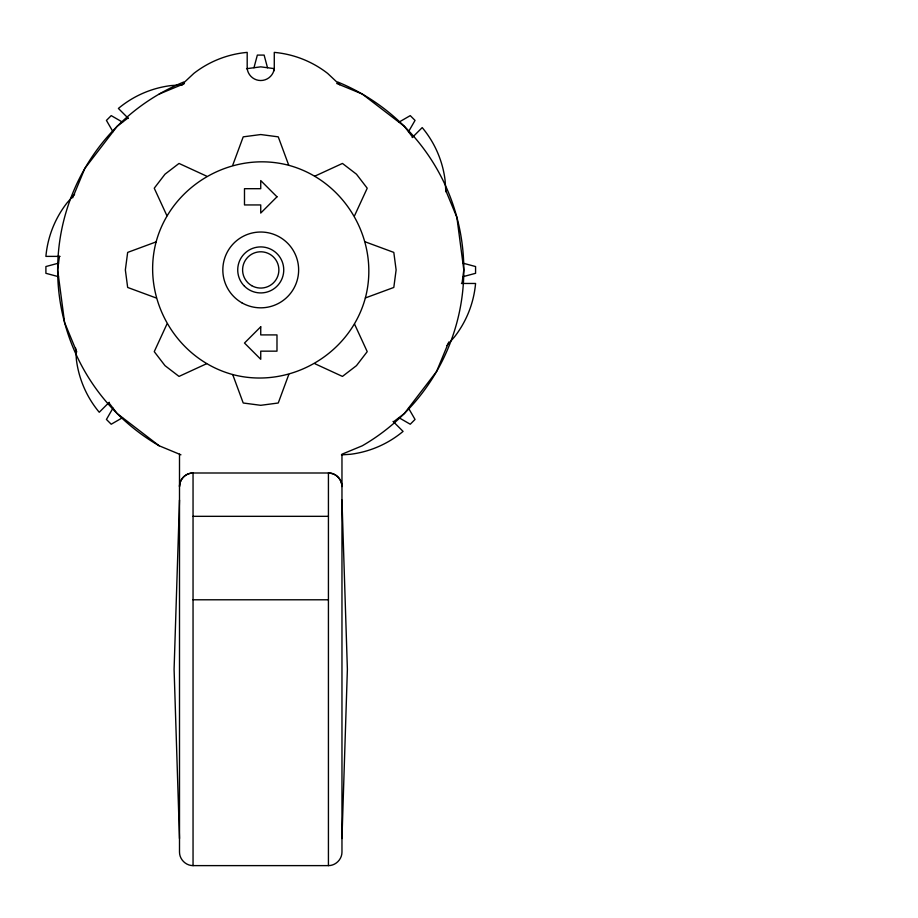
<?xml version="1.0" encoding="UTF-8"?>
<svg xmlns="http://www.w3.org/2000/svg" width="918" height="918" viewBox="0 0 918 918"><rect width="100%" height="100%" fill="white"/><g stroke="black" fill="none" stroke-linecap="round" stroke-linejoin="round"><path stroke-width="1.38" d="M179.503 500.08L174.087 669.314L179.503 838.536M341.966 838.536L347.383 669.314L341.966 500.08M59.44 256.386L57.65 269.926L64.581 322.482L76.768 351.927M156.117 241.893C141.108 298.614 176.084 359.179 232.702 374.544C289.422 389.542 349.988 354.577 365.353 297.96C380.35 241.239 345.386 180.674 288.768 165.309C232.047 150.3 171.482 185.275 156.117 241.893L127.659 252.404L125.353 269.926L127.659 287.449L156.117 297.96M462.029 283.467L463.808 269.926L456.889 217.359L445.769 190.519M253.965 67.737L257.35 55.091L264.12 55.091L267.505 67.737M232.702 165.309L243.213 136.851L260.735 134.544L278.257 136.851L288.768 165.309M288.768 374.544L278.257 403.002L260.735 405.308L243.213 403.002L232.702 374.544M72.671 197.829L84.858 168.384L117.137 126.328L127.969 118.009M448.799 342.012L436.601 371.457L404.333 413.525L393.501 421.832M166.938 324.077L154.247 351.64L164.999 365.651L179.021 376.414L206.584 363.723M354.532 215.764L367.223 188.213L356.459 174.191L342.448 163.438L314.885 176.13M112.983 408.108L106.431 419.446L111.216 424.231L122.553 417.679M408.487 131.744L415.039 120.407L410.254 115.622L398.917 122.174M74.565 194.295L66.911 203.039A101.611 101.611 0 0 0 45.9 256.386L60.026 256.386M446.905 345.558L454.548 336.814A101.611 101.611 0 0 0 475.57 283.467L461.444 283.467M181.775 84.697L193.847 73.394A101.611 101.611 0 0 1 247.194 52.383L247.194 68.632A13.655 13.655 0 0 0 274.275 68.632L260.735 66.842L246.529 68.712M109.242 402.268L99.247 412.262A101.611 101.611 0 0 1 76.389 359.672L75.609 348.083M412.228 137.574L422.211 127.591A101.611 101.611 0 0 1 445.081 180.169L445.861 191.759M159.193 94.049L184.415 83.607M365.353 297.96L393.811 287.449L396.117 269.926L393.811 252.404L365.353 241.893M58.545 263.156L45.9 266.541L45.9 273.312L58.545 276.697M462.924 276.697L475.57 273.312L475.57 266.541L462.924 263.156M179.503 454.203L179.503 852.076C179.458 859.328 185.792 865.663 193.044 865.617L328.426 865.617C335.667 865.663 342.012 859.328 341.966 852.076L341.966 454.203L362.277 445.792A203.073 203.073 0 0 0 337.778 82.035M182.567 84.8L170.977 85.581A101.611 101.611 0 0 0 118.399 108.439L128.382 118.433M341.427 454.88L350.492 454.272A101.611 101.611 0 0 0 403.071 431.403L393.076 421.419M193.044 516.329L328.426 516.329M193.044 599.787L328.426 599.787M336.734 83.481L362.277 94.049L404.333 126.328L412.641 137.161M108.829 402.692L117.137 413.525L159.193 445.792L180.926 454.8M206.584 176.13L179.021 163.438L164.999 174.191L154.247 188.213L166.938 215.764M314.885 363.723L342.448 376.414L356.459 365.651L367.223 351.64L354.532 324.077M122.553 122.174L111.216 115.622L106.431 120.407L112.983 131.744M398.917 417.679L410.254 424.231L415.039 419.446L408.487 408.108M339.683 84.697L327.623 73.394A101.611 101.611 0 0 0 274.275 52.383L274.275 70.629M328.426 865.617L328.426 472.999L193.044 472.999C185.792 472.954 179.458 479.299 179.503 486.54A13.54 13.54 0 0 1 193.044 472.999L193.044 865.617M159.193 445.792A203.073 203.073 0 0 1 183.692 82.035M276.984 196.819L260.735 213.068L260.735 204.944L244.486 204.944L244.486 188.695L260.735 188.695L260.735 180.571L276.984 196.819M260.735 326.785L244.486 343.034L260.735 359.282L260.735 351.158L276.984 351.158L276.984 334.909L260.735 334.909L260.735 326.785M331.926 473.459L328.426 472.999A13.54 13.54 0 0 1 341.966 486.54C341.932 480.55 337.698 475.042 331.926 473.459M251.658 285.636A18.142 18.142 0 0 0 278.877 269.926A18.142 18.142 0 0 0 251.658 254.217A18.142 18.142 0 0 0 251.658 285.636M244.463 286.198A23.019 23.019 0 0 0 282.962 275.882A23.019 23.019 0 0 0 254.779 247.688A23.019 23.019 0 0 0 244.463 286.198M241.778 302.756A37.913 37.913 0 0 0 298.637 269.926A37.913 37.913 0 0 0 241.778 237.096A37.913 37.913 0 0 0 241.778 302.756"/></g></svg>
